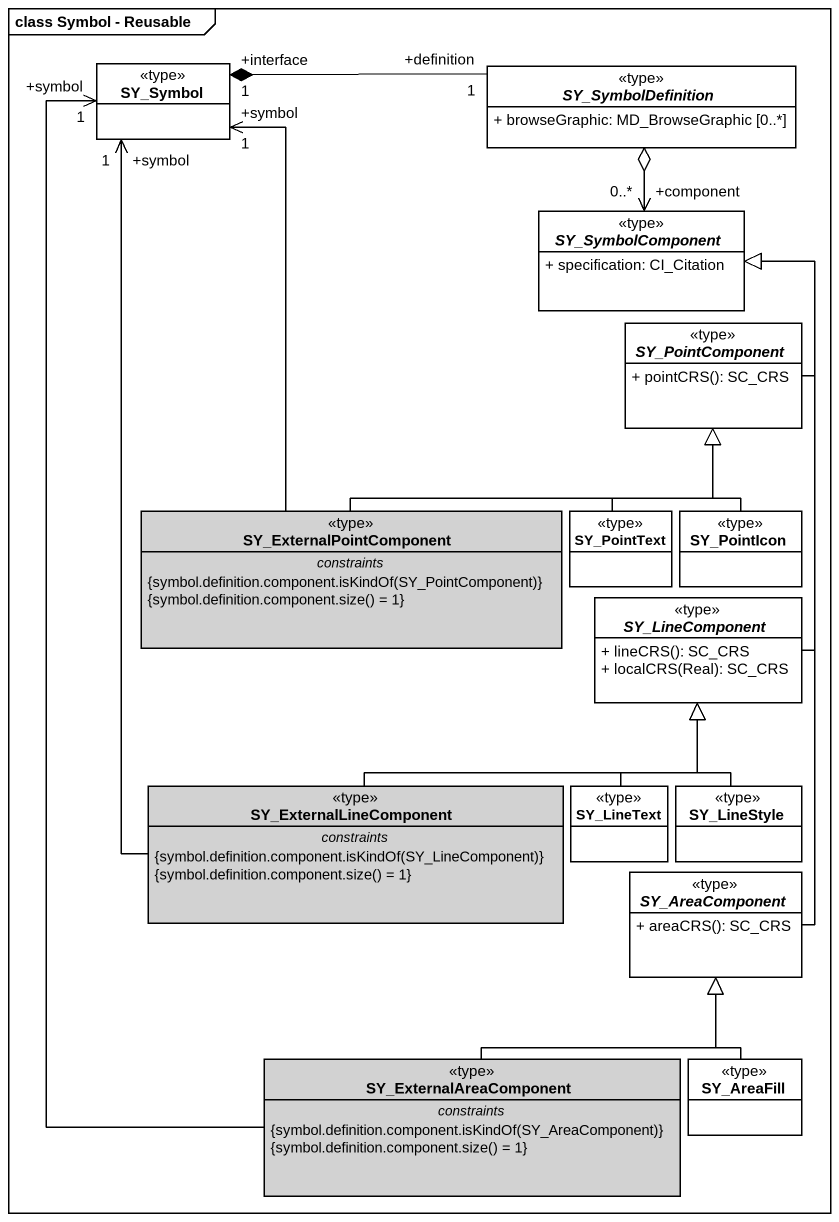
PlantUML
@startuml
mainframe class Symbol - Reusable
hide circle
hide empty members
skinparam classAttributeIconSize 0
class SY_Symbol <<type>> #FFFFFF
abstract class SY_SymbolDefinition <<type>> #FFFFFF {
  + browseGraphic: MD_BrowseGraphic [0..*]
}
abstract class SY_SymbolComponent <<type>> #FFFFFF {
  + specification: CI_Citation
}
abstract class SY_PointComponent <<type>> #FFFFFF {
  + pointCRS(): SC_CRS
}
class SY_ExternalPointComponent <<type>> #D2D2D2 {
  -- constraints --
  {field} {symbol.definition.component.isKindOf(SY_PointComponent)}
  {field} {symbol.definition.component.size() = 1}
}
class SY_PointText <<type>> #FFFFFF
class SY_PointIcon <<type>> #FFFFFF
abstract class SY_LineComponent <<type>> #FFFFFF {
  + lineCRS(): SC_CRS
  + localCRS(Real): SC_CRS
}
class SY_ExternalLineComponent <<type>> #D2D2D2 {
  -- constraints --
  {field} {symbol.definition.component.isKindOf(SY_LineComponent)}
  {field} {symbol.definition.component.size() = 1}
}
class SY_LineText <<type>> #FFFFFF
class SY_LineStyle <<type>> #FFFFFF
abstract class SY_AreaComponent <<type>> #FFFFFF {
  + areaCRS(): SC_CRS
}
class SY_ExternalAreaComponent <<type>> #D2D2D2 {
  -- constraints --
  {field} {symbol.definition.component.isKindOf(SY_AreaComponent)}
  {field} {symbol.definition.component.size() = 1}
}
class SY_AreaFill <<type>> #FFFFFF
SY_SymbolDefinition "+definition\n1" -left-* "+interface\n1" SY_Symbol
SY_SymbolComponent "+component\n0..*" <-up-o SY_SymbolDefinition
SY_PointComponent -up-|> SY_SymbolComponent
SY_ExternalPointComponent -up-> "+symbol\n1" SY_Symbol
SY_ExternalPointComponent -right-|> SY_PointComponent
SY_PointText -up-|> SY_PointComponent
SY_PointIcon -up-|> SY_PointComponent
SY_LineComponent -up-|> SY_SymbolComponent
SY_ExternalLineComponent -up-> "+symbol\n1" SY_Symbol
SY_ExternalLineComponent -right-|> SY_LineComponent
SY_LineText -up-|> SY_LineComponent
SY_LineStyle -up-|> SY_LineComponent
SY_AreaComponent -up-|> SY_SymbolComponent
SY_ExternalAreaComponent -up-> "+symbol\n1" SY_Symbol
SY_ExternalAreaComponent -up-|> SY_AreaComponent
SY_AreaFill -up-|> SY_AreaComponent
@enduml
